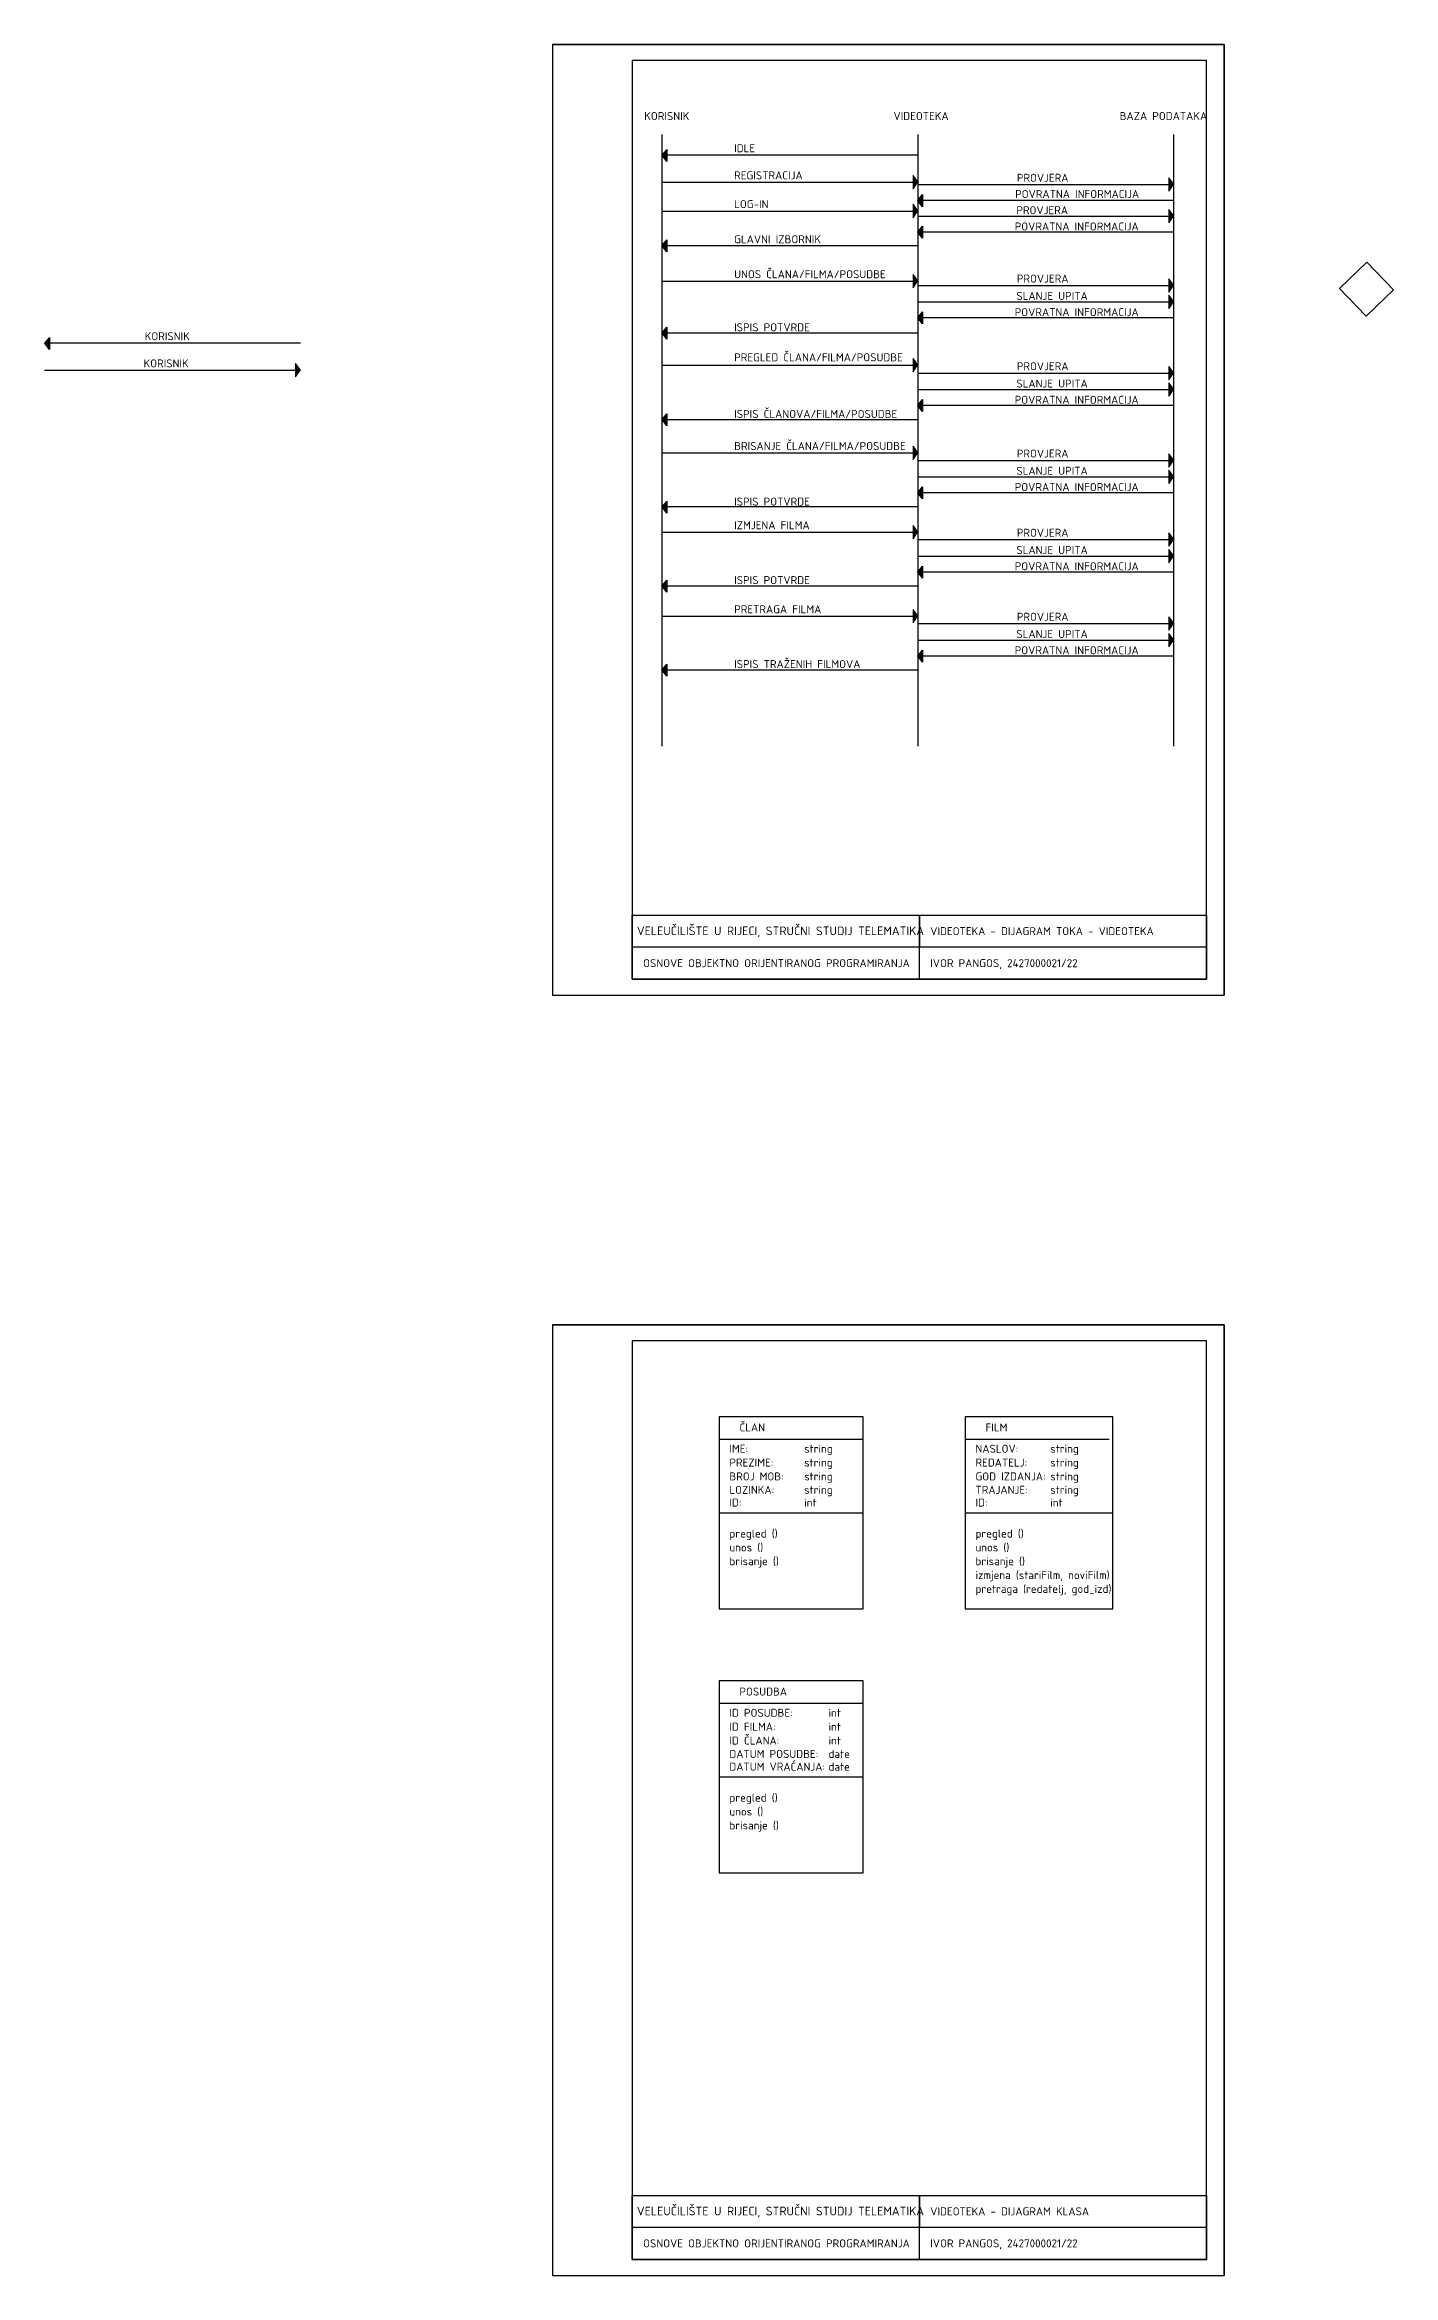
# Model space of a CAD drawing. Header units: millimetres. Extents: x -4325 to 12100, y -4000 to 50970.
# Drawn here: x -4325 to -108, y -4000 to 2970 of the extents above; entities that cross this region are included whole.
import ezdxf

# ---------------------------------------------------------------- set-up
doc = ezdxf.new("R2010")
doc.units = ezdxf.units.MM
doc.header["$LTSCALE"] = 30
doc.layers.add('__VEZE', color=250, linetype='Continuous', lineweight=30)
for name, color, linetype in [('OKVIR', 7, 'Continuous'), ('OKVIR_unut-iRC', 7, 'Continuous'), ('OKVIR_unutarnji', 8, 'Continuous'), ('Pecat', 8, 'Continuous')]:
    doc.layers.add(name, color=color, linetype=linetype)
doc.styles.add('PECAT2', font='isocpeur.ttf')

# ---------------------------------------------------------------- blocks, each defined once
blk = doc.blocks.new('okvir 42x29.7')
for p, q in [((0, 2970), (2100, 2970)), ((2100, 2970), (2100, 0))]:
    blk.add_line(p, q)
at = {"color": 253}
for p, q in [((1147.5, 50), (1147.5, 250)), ((1147.5, 250), (1147.5, 150)), ((2045, 150), (250, 150))]:
    blk.add_line(p, q, dxfattribs=at)
at = {"color": 0}
blk.add_lwpolyline([(0, 0), (2100, 0), (2100, 2970), (0, 2970)], close=True, dxfattribs=at)
blk.add_lwpolyline([(250, 50), (250, 250), (2045, 250), (2045, 50), (250, 50)])
at = {"layer": 'OKVIR_unut-iRC', "color": 0}
blk.add_line((250, 50), (250, 110), dxfattribs=at)
at = {"layer": 'OKVIR_unutarnji'}
blk.add_lwpolyline([(250, 50), (2045, 50), (2045, 2920), (250, 2920)], close=True, dxfattribs=at)

msp = doc.modelspace()

# ---------------------------------------------------------------- hatches: boundary and pattern name
at = {"layer": '__VEZE'}
h = msp.add_hatch(color=256, dxfattribs=at)
h.dxf.hatch_style = 1
h.paths.add_polyline_path([(-2394.9, 2624.1), (-2380, 2642.7), (-2380, 2624.1), (-2394.4, 2624.1)])
h = msp.add_hatch(color=256, dxfattribs=at)
h.dxf.hatch_style = 1
h.paths.add_polyline_path([(-2380, 2605.1), (-2380, 2624.1), (-2394.4, 2624.1)])
h = msp.add_hatch(color=94, dxfattribs=at)
h.dxf.hatch_style = 1
h.paths.add_polyline_path([(-1610, 2540), (-1610, 2560.9), (-1594.9, 2540), (-1596, 2540)])
h = msp.add_hatch(color=94, dxfattribs=at)
h.dxf.hatch_style = 1
h.paths.add_polyline_path([(-1610, 2519.1), (-1596, 2540), (-1610, 2540)])
h = msp.add_hatch(color=94, dxfattribs=at)
h.dxf.hatch_style = 1
h.paths.add_polyline_path([(-810, 2532.5), (-810, 2553.4), (-794.9, 2532.5), (-796, 2532.5)])
h = msp.add_hatch(color=94, dxfattribs=at)
h.dxf.hatch_style = 1
h.paths.add_polyline_path([(-810, 2511.6), (-796, 2532.5), (-810, 2532.5)])
h = msp.add_hatch(color=240, dxfattribs=at)
h.dxf.hatch_style = 1
h.paths.add_polyline_path([(-1610, 2450), (-1610, 2471), (-1594.9, 2450), (-1596, 2450)])
h = msp.add_hatch(color=240, dxfattribs=at)
h.dxf.hatch_style = 1
h.paths.add_polyline_path([(-1610, 2429.1), (-1596, 2450), (-1610, 2450)])
h = msp.add_hatch(color=94, dxfattribs=at)
h.dxf.hatch_style = 1
h.paths.add_polyline_path([(-1594.9, 2482.2), (-1580, 2500.8), (-1580, 2482.2), (-1594.4, 2482.2)])
h = msp.add_hatch(color=94, dxfattribs=at)
h.dxf.hatch_style = 1
h.paths.add_polyline_path([(-1580, 2463.2), (-1580, 2482.2), (-1594.4, 2482.2)])
h = msp.add_hatch(color=240, dxfattribs=at)
h.dxf.hatch_style = 1
h.paths.add_polyline_path([(-810, 2433.8), (-810, 2454.7), (-794.9, 2433.8), (-796, 2433.8)])
h = msp.add_hatch(color=240, dxfattribs=at)
h.dxf.hatch_style = 1
h.paths.add_polyline_path([(-1594.9, 2383.5), (-1580, 2402.1), (-1580, 2383.5), (-1594.4, 2383.5)])
h = msp.add_hatch(color=240, dxfattribs=at)
h.dxf.hatch_style = 1
h.paths.add_polyline_path([(-1580, 2364.5), (-1580, 2383.5), (-1594.4, 2383.5)])
h = msp.add_hatch(color=240, dxfattribs=at)
h.dxf.hatch_style = 1
h.paths.add_polyline_path([(-810, 2412.9), (-796, 2433.8), (-810, 2433.8)])
h = msp.add_hatch(color=256, dxfattribs=at)
h.dxf.hatch_style = 1
h.paths.add_polyline_path([(-2394.9, 2341.1), (-2380, 2359.8), (-2380, 2341.1), (-2394.4, 2341.1)])
h = msp.add_hatch(color=256, dxfattribs=at)
h.dxf.hatch_style = 1
h.paths.add_polyline_path([(-2380, 2322.1), (-2380, 2341.1), (-2394.4, 2341.1)])
h = msp.add_hatch(color=6, dxfattribs=at)
h.dxf.hatch_style = 1
h.paths.add_polyline_path([(-1610, 2231.1), (-1610, 2252), (-1594.9, 2231.1), (-1596, 2231.1)])
h = msp.add_hatch(color=6, dxfattribs=at)
h.dxf.hatch_style = 1
h.paths.add_polyline_path([(-1610, 2210.2), (-1596, 2231.1), (-1610, 2231.1)])
h = msp.add_hatch(color=6, dxfattribs=at)
h.dxf.hatch_style = 1
h.paths.add_polyline_path([(-810, 2217.4), (-810, 2238.3), (-794.9, 2217.4), (-796, 2217.4)])
h = msp.add_hatch(color=6, dxfattribs=at)
h.dxf.hatch_style = 1
h.paths.add_polyline_path([(-810, 2216), (-810, 2236.9), (-794.9, 2216), (-796, 2216)])
h = msp.add_hatch(color=6, dxfattribs=at)
h.dxf.hatch_style = 1
h.paths.add_polyline_path([(-810, 2196.5), (-796, 2217.4), (-810, 2217.4)])
h = msp.add_hatch(color=6, dxfattribs=at)
h.dxf.hatch_style = 1
h.paths.add_polyline_path([(-810, 2195.1), (-796, 2216), (-810, 2216)])
h = msp.add_hatch(color=6, dxfattribs=at)
h.dxf.hatch_style = 1
h.paths.add_polyline_path([(-809.3, 2165.4), (-809.3, 2186.3), (-794.2, 2165.4), (-795.3, 2165.4)])
h = msp.add_hatch(color=6, dxfattribs=at)
h.dxf.hatch_style = 1
h.paths.add_polyline_path([(-809.3, 2164), (-809.3, 2184.9), (-794.2, 2164), (-795.3, 2164)])
h = msp.add_hatch(color=6, dxfattribs=at)
h.dxf.hatch_style = 1
h.paths.add_polyline_path([(-809.3, 2144.5), (-795.3, 2165.4), (-809.3, 2165.4)])
h = msp.add_hatch(color=6, dxfattribs=at)
h.dxf.hatch_style = 1
h.paths.add_polyline_path([(-809.3, 2143.1), (-795.3, 2164), (-809.3, 2164)])
h = msp.add_hatch(color=6, dxfattribs=at)
h.dxf.hatch_style = 1
h.paths.add_polyline_path([(-1579.6, 2135.1), (-1580, 2116.1), (-1594.4, 2116.4)])
h = msp.add_hatch(color=6, dxfattribs=at)
h.dxf.hatch_style = 1
h.paths.add_polyline_path([(-1580, 2096.8), (-1580, 2115.7), (-1594.4, 2115.7)])
h = msp.add_hatch(color=256, dxfattribs=at)
h.dxf.hatch_style = 1
h.paths.add_polyline_path([(-4324.8, 2036.8), (-4309.9, 2055.4), (-4309.9, 2036.8), (-4324.3, 2036.8)])
h = msp.add_hatch(color=256, dxfattribs=at)
h.dxf.hatch_style = 1
h.paths.add_polyline_path([(-4309.9, 2017.8), (-4309.9, 2036.8), (-4324.3, 2036.8)])
h = msp.add_hatch(color=6, dxfattribs=at)
h.dxf.hatch_style = 1
h.paths.add_polyline_path([(-2379.6, 2087.7), (-2380, 2068.7), (-2394.4, 2069)])
h = msp.add_hatch(color=6, dxfattribs=at)
h.dxf.hatch_style = 1
h.paths.add_polyline_path([(-2380, 2049.4), (-2380, 2068.4), (-2394.4, 2068.4)])
h = msp.add_hatch(color=256, dxfattribs=at)
h.dxf.hatch_style = 1
h.paths.add_polyline_path([(-3539.9, 1952.6), (-3539.9, 1973.5), (-3524.8, 1952.6), (-3525.8, 1952.6)])
h = msp.add_hatch(color=256, dxfattribs=at)
h.dxf.hatch_style = 1
h.paths.add_polyline_path([(-3539.9, 1931.6), (-3525.8, 1952.6), (-3539.9, 1952.6)])
h = msp.add_hatch(color=32, dxfattribs=at)
h.dxf.hatch_style = 1
h.paths.add_polyline_path([(-1610, 1968.5), (-1610, 1989.4), (-1594.9, 1968.5), (-1596, 1968.5)])
h = msp.add_hatch(color=32, dxfattribs=at)
h.dxf.hatch_style = 1
h.paths.add_polyline_path([(-1610, 1947.6), (-1596, 1968.5), (-1610, 1968.5)])
h = msp.add_hatch(color=32, dxfattribs=at)
h.dxf.hatch_style = 1
h.paths.add_polyline_path([(-810, 1943.6), (-810, 1964.5), (-794.9, 1943.6), (-796, 1943.6)])
h = msp.add_hatch(color=32, dxfattribs=at)
h.dxf.hatch_style = 1
h.paths.add_polyline_path([(-810, 1942.1), (-810, 1963.1), (-794.9, 1942.1), (-796, 1942.1)])
h = msp.add_hatch(color=32, dxfattribs=at)
h.dxf.hatch_style = 1
h.paths.add_polyline_path([(-810, 1922.7), (-796, 1943.6), (-810, 1943.6)])
h = msp.add_hatch(color=32, dxfattribs=at)
h.dxf.hatch_style = 1
h.paths.add_polyline_path([(-810, 1921.2), (-796, 1942.1), (-810, 1942.1)])
h = msp.add_hatch(color=32, dxfattribs=at)
h.dxf.hatch_style = 1
h.paths.add_polyline_path([(-809.3, 1891.6), (-809.3, 1912.5), (-794.2, 1891.6), (-795.3, 1891.6)])
h = msp.add_hatch(color=32, dxfattribs=at)
h.dxf.hatch_style = 1
h.paths.add_polyline_path([(-809.3, 1890.2), (-809.3, 1911.1), (-794.2, 1890.2), (-795.3, 1890.2)])
h = msp.add_hatch(color=32, dxfattribs=at)
h.dxf.hatch_style = 1
h.paths.add_polyline_path([(-809.3, 1870.7), (-795.3, 1891.6), (-809.3, 1891.6)])
h = msp.add_hatch(color=32, dxfattribs=at)
h.dxf.hatch_style = 1
h.paths.add_polyline_path([(-809.3, 1869.2), (-795.3, 1890.2), (-809.3, 1890.2)])
h = msp.add_hatch(color=32, dxfattribs=at)
h.dxf.hatch_style = 1
h.paths.add_polyline_path([(-2379.6, 1816.9), (-2380, 1798), (-2394.4, 1798.3)])
h = msp.add_hatch(color=32, dxfattribs=at)
h.dxf.hatch_style = 1
h.paths.add_polyline_path([(-1579.6, 1861.3), (-1580, 1842.3), (-1594.4, 1842.6)])
h = msp.add_hatch(color=32, dxfattribs=at)
h.dxf.hatch_style = 1
h.paths.add_polyline_path([(-1580, 1823), (-1580, 1841.9), (-1594.4, 1841.9)])
h = msp.add_hatch(color=32, dxfattribs=at)
h.dxf.hatch_style = 1
h.paths.add_polyline_path([(-2380, 1778.6), (-2380, 1797.6), (-2394.4, 1797.6)])
h = msp.add_hatch(color=160, dxfattribs=at)
h.dxf.hatch_style = 1
h.paths.add_polyline_path([(-1610, 1694.3), (-1610, 1715.2), (-1594.9, 1694.3), (-1596, 1694.3)])
h = msp.add_hatch(color=160, dxfattribs=at)
h.dxf.hatch_style = 1
h.paths.add_polyline_path([(-1610, 1673.4), (-1596, 1694.3), (-1610, 1694.3)])
h = msp.add_hatch(color=160, dxfattribs=at)
h.dxf.hatch_style = 1
h.paths.add_polyline_path([(-810, 1670.9), (-810, 1691.8), (-794.9, 1670.9), (-796, 1670.9)])
h = msp.add_hatch(color=160, dxfattribs=at)
h.dxf.hatch_style = 1
h.paths.add_polyline_path([(-810, 1669.5), (-810, 1690.4), (-794.9, 1669.5), (-796, 1669.5)])
h = msp.add_hatch(color=160, dxfattribs=at)
h.dxf.hatch_style = 1
h.paths.add_polyline_path([(-810, 1650), (-796, 1670.9), (-810, 1670.9)])
h = msp.add_hatch(color=160, dxfattribs=at)
h.dxf.hatch_style = 1
h.paths.add_polyline_path([(-810, 1648.6), (-796, 1669.5), (-810, 1669.5)])
h = msp.add_hatch(color=160, dxfattribs=at)
h.dxf.hatch_style = 1
h.paths.add_polyline_path([(-809.3, 1618.9), (-809.3, 1639.8), (-794.2, 1618.9), (-795.3, 1618.9)])
h = msp.add_hatch(color=160, dxfattribs=at)
h.dxf.hatch_style = 1
h.paths.add_polyline_path([(-809.3, 1617.5), (-809.3, 1638.4), (-794.2, 1617.5), (-795.3, 1617.5)])
h = msp.add_hatch(color=160, dxfattribs=at)
h.dxf.hatch_style = 1
h.paths.add_polyline_path([(-809.3, 1598), (-795.3, 1618.9), (-809.3, 1618.9)])
h = msp.add_hatch(color=160, dxfattribs=at)
h.dxf.hatch_style = 1
h.paths.add_polyline_path([(-809.3, 1596.6), (-795.3, 1617.5), (-809.3, 1617.5)])
h = msp.add_hatch(color=160, dxfattribs=at)
h.dxf.hatch_style = 1
h.paths.add_polyline_path([(-2379.6, 1544.3), (-2380, 1525.3), (-2394.4, 1525.6)])
h = msp.add_hatch(color=160, dxfattribs=at)
h.dxf.hatch_style = 1
h.paths.add_polyline_path([(-1579.6, 1588.6), (-1580, 1569.6), (-1594.4, 1569.9)])
h = msp.add_hatch(color=160, dxfattribs=at)
h.dxf.hatch_style = 1
h.paths.add_polyline_path([(-1580, 1550.3), (-1580, 1569.3), (-1594.4, 1569.3)])
h = msp.add_hatch(color=160, dxfattribs=at)
h.dxf.hatch_style = 1
h.paths.add_polyline_path([(-2380, 1506), (-2380, 1524.9), (-2394.4, 1524.9)])
h = msp.add_hatch(color=42, dxfattribs=at)
h.dxf.hatch_style = 1
h.paths.add_polyline_path([(-1610, 1445.2), (-1610, 1466.1), (-1594.9, 1445.2), (-1596, 1445.2)])
h = msp.add_hatch(color=42, dxfattribs=at)
h.dxf.hatch_style = 1
h.paths.add_polyline_path([(-1610, 1424.3), (-1596, 1445.2), (-1610, 1445.2)])
h = msp.add_hatch(color=42, dxfattribs=at)
h.dxf.hatch_style = 1
h.paths.add_polyline_path([(-810, 1423.4), (-810, 1444.3), (-794.9, 1423.4), (-796, 1423.4)])
h = msp.add_hatch(color=42, dxfattribs=at)
h.dxf.hatch_style = 1
h.paths.add_polyline_path([(-810, 1421.9), (-810, 1442.9), (-794.9, 1421.9), (-796, 1421.9)])
h = msp.add_hatch(color=42, dxfattribs=at)
h.dxf.hatch_style = 1
h.paths.add_polyline_path([(-810, 1402.5), (-796, 1423.4), (-810, 1423.4)])
h = msp.add_hatch(color=42, dxfattribs=at)
h.dxf.hatch_style = 1
h.paths.add_polyline_path([(-810, 1401), (-796, 1421.9), (-810, 1421.9)])
h = msp.add_hatch(color=42, dxfattribs=at)
h.dxf.hatch_style = 1
h.paths.add_polyline_path([(-1579.6, 1341.1), (-1580, 1322.1), (-1594.4, 1322.4)])
h = msp.add_hatch(color=42, dxfattribs=at)
h.dxf.hatch_style = 1
h.paths.add_polyline_path([(-809.3, 1371.4), (-809.3, 1392.3), (-794.2, 1371.4), (-795.3, 1371.4)])
h = msp.add_hatch(color=42, dxfattribs=at)
h.dxf.hatch_style = 1
h.paths.add_polyline_path([(-809.3, 1370), (-809.3, 1390.9), (-794.2, 1370), (-795.3, 1370)])
h = msp.add_hatch(color=42, dxfattribs=at)
h.dxf.hatch_style = 1
h.paths.add_polyline_path([(-809.3, 1350.5), (-795.3, 1371.4), (-809.3, 1371.4)])
h = msp.add_hatch(color=42, dxfattribs=at)
h.dxf.hatch_style = 1
h.paths.add_polyline_path([(-809.3, 1349.1), (-795.3, 1370), (-809.3, 1370)])
h = msp.add_hatch(color=42, dxfattribs=at)
h.dxf.hatch_style = 1
h.paths.add_polyline_path([(-2379.6, 1296.7), (-2380, 1277.8), (-2394.4, 1278.1)])
h = msp.add_hatch(color=42, dxfattribs=at)
h.dxf.hatch_style = 1
h.paths.add_polyline_path([(-2380, 1258.4), (-2380, 1277.4), (-2394.4, 1277.4)])
h = msp.add_hatch(color=42, dxfattribs=at)
h.dxf.hatch_style = 1
h.paths.add_polyline_path([(-1580, 1302.8), (-1580, 1321.7), (-1594.4, 1321.7)])
h = msp.add_hatch(color=192, dxfattribs=at)
h.dxf.hatch_style = 1
h.paths.add_polyline_path([(-1610, 1182.8), (-1610, 1203.7), (-1594.9, 1182.8), (-1596, 1182.8)])
h = msp.add_hatch(color=192, dxfattribs=at)
h.dxf.hatch_style = 1
h.paths.add_polyline_path([(-1610, 1161.9), (-1596, 1182.8), (-1610, 1182.8)])
h = msp.add_hatch(color=192, dxfattribs=at)
h.dxf.hatch_style = 1
h.paths.add_polyline_path([(-810, 1160.9), (-810, 1181.8), (-794.9, 1160.9), (-796, 1160.9)])
h = msp.add_hatch(color=192, dxfattribs=at)
h.dxf.hatch_style = 1
h.paths.add_polyline_path([(-810, 1159.5), (-810, 1180.4), (-794.9, 1159.5), (-796, 1159.5)])
h = msp.add_hatch(color=192, dxfattribs=at)
h.dxf.hatch_style = 1
h.paths.add_polyline_path([(-810, 1140), (-796, 1160.9), (-810, 1160.9)])
h = msp.add_hatch(color=192, dxfattribs=at)
h.dxf.hatch_style = 1
h.paths.add_polyline_path([(-810, 1138.6), (-796, 1159.5), (-810, 1159.5)])
h = msp.add_hatch(color=192, dxfattribs=at)
h.dxf.hatch_style = 1
h.paths.add_polyline_path([(-809.3, 1108.9), (-809.3, 1129.9), (-794.2, 1108.9), (-795.3, 1108.9)])
h = msp.add_hatch(color=192, dxfattribs=at)
h.dxf.hatch_style = 1
h.paths.add_polyline_path([(-809.3, 1107.5), (-809.3, 1128.4), (-794.2, 1107.5), (-795.3, 1107.5)])
h = msp.add_hatch(color=192, dxfattribs=at)
h.dxf.hatch_style = 1
h.paths.add_polyline_path([(-1579.6, 1078.6), (-1580, 1059.6), (-1594.4, 1060)])
h = msp.add_hatch(color=192, dxfattribs=at)
h.dxf.hatch_style = 1
h.paths.add_polyline_path([(-1580, 1040.3), (-1580, 1059.3), (-1594.4, 1059.3)])
h = msp.add_hatch(color=192, dxfattribs=at)
h.dxf.hatch_style = 1
h.paths.add_polyline_path([(-809.3, 1088), (-795.3, 1108.9), (-809.3, 1108.9)])
h = msp.add_hatch(color=192, dxfattribs=at)
h.dxf.hatch_style = 1
h.paths.add_polyline_path([(-809.3, 1086.6), (-795.3, 1107.5), (-809.3, 1107.5)])
h = msp.add_hatch(color=192, dxfattribs=at)
h.dxf.hatch_style = 1
h.paths.add_polyline_path([(-2379.6, 1034.3), (-2380, 1015.3), (-2394.4, 1015.6)])
h = msp.add_hatch(color=192, dxfattribs=at)
h.dxf.hatch_style = 1
h.paths.add_polyline_path([(-2380, 996), (-2380, 1015), (-2394.4, 1015)])

# ---------------------------------------------------------------- linework, layer by layer
for p, q in [((-2394.9, 2689.2), (-2394.9, 778)), ((-1594.9, 2689.2), (-1594.9, 778)), ((-794.9, 778), (-794.9, 2689.2)), ((-2216, -1317), (-2216, -1387)), ((-1446.7, -1317), (-1446.7, -1387)), ((-2216, -1387), (-1766, -1387)), ((-2216, -1387), (-2216, -1917)), ((-1446.7, -1387), (-996.7, -1387)), ((-1446.7, -1387), (-1446.7, -1917)), ((-2216, -1617), (-1766, -1617)), ((-1446.7, -1617), (-984.9, -1617)), ((-2216, -2142.3), (-2216, -2212.3)), ((-2216, -2212.3), (-1766, -2212.3)), ((-2216, -2212.3), (-2216, -2742.3)), ((-2216, -2442.3), (-1766, -2442.3))]:
    msp.add_line(p, q, dxfattribs=at)
for points in [[(-1594.9, 2624.1), (-2394.9, 2624.1), (-2380, 2642.7), (-2380, 2605.1), (-2394.6, 2624.4)], [(-1594.9, 2341.2), (-2394.9, 2341.2), (-2380, 2359.8), (-2380, 2322.2), (-2394.6, 2341.4)], [(-3524.8, 2036.8), (-4324.8, 2036.8), (-4309.9, 2055.4), (-4309.9, 2017.8), (-4324.5, 2037)], [(-4324.8, 1952.6), (-3524.8, 1952.6), (-3539.9, 1973.5), (-3539.9, 1931.6), (-3525.4, 1953.2)], [(-2216, -1317), (-2216, -1917), (-1766, -1917), (-1766, -1317), (-2216, -1317)], [(-1446.7, -1317), (-1446.7, -1917), (-984.9, -1917), (-984.9, -1317), (-1446.7, -1317)], [(-2216, -2142.3), (-2216, -2742.3), (-1766, -2742.3), (-1766, -2142.3), (-2216, -2142.3)]]:
    msp.add_lwpolyline(points, dxfattribs=at)
at = {"layer": '__VEZE', "color": 94}
for points in [[(-2394.9, 2540), (-1594.9, 2540), (-1610, 2560.9), (-1610, 2519.1), (-1595.6, 2540.6)], [(-1594.9, 2532.5), (-794.9, 2532.5), (-810, 2553.4), (-810, 2511.6), (-795.6, 2533.1)], [(-794.9, 2482.5), (-1594.9, 2482.5), (-1580, 2501.2), (-1580, 2463.5), (-1594.6, 2482.8)]]:
    msp.add_lwpolyline(points, dxfattribs=at)
at = {"layer": '__VEZE', "color": 240}
for points in [[(-2394.9, 2450), (-1594.9, 2450), (-1610, 2471), (-1610, 2429.1), (-1595.6, 2450.7)], [(-1594.9, 2433.8), (-794.9, 2433.8), (-810, 2454.7), (-810, 2412.9), (-795.6, 2434.4)], [(-794.9, 2383.8), (-1594.9, 2383.8), (-1580, 2402.5), (-1580, 2364.9), (-1594.6, 2384.1)]]:
    msp.add_lwpolyline(points, dxfattribs=at)
at = {"layer": '__VEZE', "color": 6}
for points in [[(-2394.9, 2231.1), (-1594.9, 2231.1), (-1610, 2252), (-1610, 2210.2), (-1595.6, 2231.7)], [(-1594.9, 2217.4), (-794.9, 2217.4), (-810, 2238.3), (-810, 2196.5), (-795.6, 2218)], [(-1594.9, 2166), (-794.9, 2166), (-810, 2186.9), (-810, 2145.1), (-795.6, 2166.6)], [(-794.9, 2116.1), (-1594.9, 2116.1), (-1580, 2134.7), (-1580, 2097.1), (-1594.6, 2116.3)], [(-1594.9, 2068.7), (-2394.9, 2068.7), (-2380, 2087.4), (-2380, 2049.7), (-2394.6, 2069)]]:
    msp.add_lwpolyline(points, dxfattribs=at)
at = {"layer": '__VEZE'}
msp.add_lwpolyline([(-191.5, 2290), (-108.3, 2203.4), (-193.6, 2121.5), (-276.8, 2208)], close=True, dxfattribs=at)
at = {"layer": '__VEZE', "color": 32}
for points in [[(-2394.9, 1968.5), (-1594.9, 1968.5), (-1610, 1989.4), (-1610, 1947.6), (-1595.6, 1969.1)], [(-1594.9, 1943.6), (-794.9, 1943.6), (-810, 1964.5), (-810, 1922.7), (-795.6, 1944.2)], [(-1594.9, 1892.2), (-794.9, 1892.2), (-810, 1913.1), (-810, 1871.3), (-795.6, 1892.8)], [(-1594.9, 1798), (-2394.9, 1798), (-2380, 1816.6), (-2380, 1779), (-2394.6, 1798.2)], [(-794.9, 1842.3), (-1594.9, 1842.3), (-1580, 1860.9), (-1580, 1823.3), (-1594.6, 1842.5)]]:
    msp.add_lwpolyline(points, dxfattribs=at)
at = {"layer": '__VEZE', "color": 160}
for points in [[(-2394.9, 1694.3), (-1594.9, 1694.3), (-1610, 1715.2), (-1610, 1673.4), (-1595.6, 1694.9)], [(-1594.9, 1670.9), (-794.9, 1670.9), (-810, 1691.8), (-810, 1650), (-795.6, 1671.5)], [(-1594.9, 1619.5), (-794.9, 1619.5), (-810, 1640.4), (-810, 1598.6), (-795.6, 1620.2)], [(-1594.9, 1525.3), (-2394.9, 1525.3), (-2380, 1543.9), (-2380, 1506.3), (-2394.6, 1525.5)], [(-794.9, 1569.6), (-1594.9, 1569.6), (-1580, 1588.3), (-1580, 1550.6), (-1594.6, 1569.9)]]:
    msp.add_lwpolyline(points, dxfattribs=at)
at = {"layer": '__VEZE', "color": 42}
for points in [[(-2394.9, 1446.8), (-1594.9, 1446.8), (-1610, 1467.7), (-1610, 1425.9), (-1595.6, 1447.4)], [(-1594.9, 1423.4), (-794.9, 1423.4), (-810, 1444.3), (-810, 1402.5), (-795.6, 1424)], [(-1594.9, 1372), (-794.9, 1372), (-810, 1392.9), (-810, 1351.1), (-795.6, 1372.6)], [(-794.9, 1322.1), (-1594.9, 1322.1), (-1580, 1340.7), (-1580, 1303.1), (-1594.6, 1322.3)], [(-1594.9, 1277.8), (-2394.9, 1277.8), (-2380, 1296.4), (-2380, 1258.8), (-2394.6, 1278)]]:
    msp.add_lwpolyline(points, dxfattribs=at)
at = {"layer": '__VEZE', "color": 192}
for points in [[(-2394.9, 1184.3), (-1594.9, 1184.3), (-1610, 1205.2), (-1610, 1163.4), (-1595.6, 1185)], [(-1594.9, 1160.9), (-794.9, 1160.9), (-810, 1181.8), (-810, 1140), (-795.6, 1161.6)], [(-1594.9, 1109.6), (-794.9, 1109.6), (-810, 1130.5), (-810, 1088.7), (-795.6, 1110.2)], [(-794.9, 1059.6), (-1594.9, 1059.6), (-1580, 1078.3), (-1580, 1040.7), (-1594.6, 1059.9)], [(-1594.9, 1015.3), (-2394.9, 1015.3), (-2380, 1034), (-2380, 996.3), (-2394.6, 1015.6)]]:
    msp.add_lwpolyline(points, dxfattribs=at)

# ---------------------------------------------------------------- block references
at = {"layer": 'OKVIR'}
for p in [(-2737.5, 0), (-2737.5, -4000)]:
    msp.add_blockref('okvir 42x29.7', p, dxfattribs=at)

# ---------------------------------------------------------------- texts
at = {"layer": 'Pecat', "color": 7, "style": 'PECAT2'}
for s, height, p in [('KORISNIK', 25, (-2450.2, 2734.3)), ('VIDEOTEKA', 25, (-1671.1, 2734.3)), ('BAZA PODATAKA', 25, (-964.1, 2734.3)), ('IDLE', 25, (-2169.2, 2633.7)), ('GLAVNI IZBORNIK', 25, (-2169.2, 2349.3)), ('KORISNIK', 25, (-4011.8, 2046.4)), ('KORISNIK', 25, (-4015.4, 1961.5)), ('VELEUČILIŠTE U RIJECI, STRUČNI STUDIJ TELEMATIKA', 27, (-2473.3, 187.5)), ('VIDEOTEKA - DIJAGRAM TOKA - VIDEOTEKA', 25, (-1556.2, 187.5)), ('OSNOVE OBJEKTNO ORIJENTIRANOG PROGRAMIRANJA', 25, (-2453.7, 87.5)), ('IVOR PANGOS, 2427000021/22', 25, (-1556.2, 87.5)), ('ČLAN', 25, (-2152.6, -1363.2)), ('FILM', 25, (-1383.3, -1363.2)), ('IME:', 25, (-2184.1, -1429.6)), ('PREZIME:', 25, (-2184.1, -1472.9)), ('NASLOV:', 25, (-1414.8, -1429.6)), ('REDATELJ:', 25, (-1414.8, -1472.9)), ('BROJ MOB:', 25, (-2184.1, -1516.1)), ('LOZINKA:', 25, (-2184.1, -1558.1)), ('TRAJANJE:', 25, (-1414.8, -1558.1)), ('GOD IZDANJA:', 25, (-1414.8, -1516.1)), ('ID:', 25, (-2184.1, -1597.8)), ('ID:', 25, (-1414.8, -1597.8)), ('pregled ()', 25, (-2184.1, -1694.6)), ('pregled ()', 25, (-1414.8, -1694.6)), ('unos ()', 25, (-2184.1, -1737.9)), ('unos ()', 25, (-1414.8, -1737.9)), ('brisanje ()', 25, (-2184.1, -1781.1)), ('brisanje ()', 25, (-1414.8, -1781.1)), ('izmjena (stariFilm, noviFilm)', 25, (-1414.8, -1824.4)), ('pretraga (redatelj, god_izd)', 25, (-1414.8, -1867.7)), ('ID POSUDBE:', 25, (-2184.1, -2254.8)), ('POSUDBA', 25, (-2152.6, -2188.5)), ('ID FILMA:', 25, (-2184.1, -2298.1)), ('ID ČLANA:', 25, (-2184.1, -2341.4)), ('DATUM POSUDBE:', 25, (-2184.1, -2383.3)), ('DATUM VRAĆANJA:', 25, (-2184.1, -2423.1)), ('pregled ()', 25, (-2184.1, -2519.8)), ('unos ()', 25, (-2184.1, -2563.1)), ('brisanje ()', 25, (-2184.1, -2606.4)), ('VELEUČILIŠTE U RIJECI, STRUČNI STUDIJ TELEMATIKA', 27, (-2473.3, -3812.5)), ('VIDEOTEKA - DIJAGRAM KLASA', 25, (-1556.2, -3812.5)), ('OSNOVE OBJEKTNO ORIJENTIRANOG PROGRAMIRANJA', 25, (-2453.7, -3912.5)), ('IVOR PANGOS, 2427000021/22', 25, (-1556.2, -3912.5))]:
    msp.add_text(s, height=height, dxfattribs=at).set_placement(p)
at = {"layer": 'Pecat', "color": 94, "style": 'PECAT2'}
for s, p in [('REGISTRACIJA', (-2169.2, 2549)), ('POVRATNA INFORMACIJA', (-1290.8, 2490.7)), ('PROVJERA', (-1285.6, 2541.4)), ('string', (-1950.3, -1429.6)), ('string', (-1950.3, -1472.9)), ('string', (-1180.9, -1429.6)), ('string', (-1180.9, -1472.9)), ('string', (-1950.3, -1516.1)), ('string', (-1950.3, -1558.1)), ('string', (-1180.9, -1516.1)), ('string', (-1180.9, -1558.1))]:
    msp.add_text(s, height=25, dxfattribs=at).set_placement(p)
at = {"layer": 'Pecat', "color": 240, "style": 'PECAT2'}
for s, p in [('LOG-IN', (-2169.2, 2459)), ('PROVJERA', (-1287, 2440.1)), ('POVRATNA INFORMACIJA', (-1292.2, 2389.3)), ('date', (-1874.2, -2383.3)), ('date', (-1874.3, -2423.1))]:
    msp.add_text(s, height=25, dxfattribs=at).set_placement(p)
at = {"layer": 'Pecat', "color": 6, "style": 'PECAT2'}
for s, p in [('UNOS ČLANA/FILMA/POSUDBE', (-2169.2, 2240.1)), ('PROVJERA', (-1285.6, 2226.4)), ('SLANJE UPITA', (-1287, 2172.3)), ('ISPIS POTVRDE', (-2169.2, 2074.2)), ('POVRATNA INFORMACIJA', (-1292.2, 2121.5))]:
    msp.add_text(s, height=25, dxfattribs=at).set_placement(p)
at = {"layer": 'Pecat', "color": 32, "style": 'PECAT2'}
for s, p in [('PREGLED ČLANA/FILMA/POSUDBE', (-2169.2, 1980.5)), ('PROVJERA', (-1285.6, 1952.6)), ('SLANJE UPITA', (-1287, 1898.5)), ('ISPIS ČLANOVA/FILMA/POSUDBE', (-2169.2, 1803.4)), ('POVRATNA INFORMACIJA', (-1292.2, 1847.7))]:
    msp.add_text(s, height=25, dxfattribs=at).set_placement(p)
at = {"layer": 'Pecat', "color": 160, "style": 'PECAT2'}
for s, p in [('BRISANJE ČLANA/FILMA/POSUDBE', (-2169.2, 1703.3)), ('PROVJERA', (-1285.6, 1679.9)), ('SLANJE UPITA', (-1287, 1625.8)), ('ISPIS POTVRDE', (-2169.2, 1529.6)), ('POVRATNA INFORMACIJA', (-1292.2, 1575.1))]:
    msp.add_text(s, height=25, dxfattribs=at).set_placement(p)
at = {"layer": 'Pecat', "color": 42, "style": 'PECAT2'}
for s, p in [('IZMJENA FILMA', (-2169.2, 1455.8)), ('SLANJE UPITA', (-1287, 1378.3)), ('PROVJERA', (-1285.6, 1432.4)), ('POVRATNA INFORMACIJA', (-1292.2, 1327.5)), ('ISPIS POTVRDE', (-2169.2, 1284.3))]:
    msp.add_text(s, height=25, dxfattribs=at).set_placement(p)
at = {"layer": 'Pecat', "color": 192, "style": 'PECAT2'}
for s, p in [('PRETRAGA FILMA', (-2169.2, 1193.3)), ('PROVJERA', (-1285.6, 1169.9)), ('SLANJE UPITA', (-1287, 1115.9)), ('ISPIS TRAŽENIH FILMOVA', (-2169.2, 1021.9)), ('POVRATNA INFORMACIJA', (-1292.2, 1065.1))]:
    msp.add_text(s, height=25, dxfattribs=at).set_placement(p)
at = {"layer": 'Pecat', "color": 5, "style": 'PECAT2'}
for p in [(-1950.3, -1597.8), (-1181, -1597.8), (-1874.2, -2254.8), (-1874.2, -2298.1), (-1874.2, -2341.4)]:
    msp.add_text('int', height=25, dxfattribs=at).set_placement(p)

doc.saveas('drawing.dxf')
